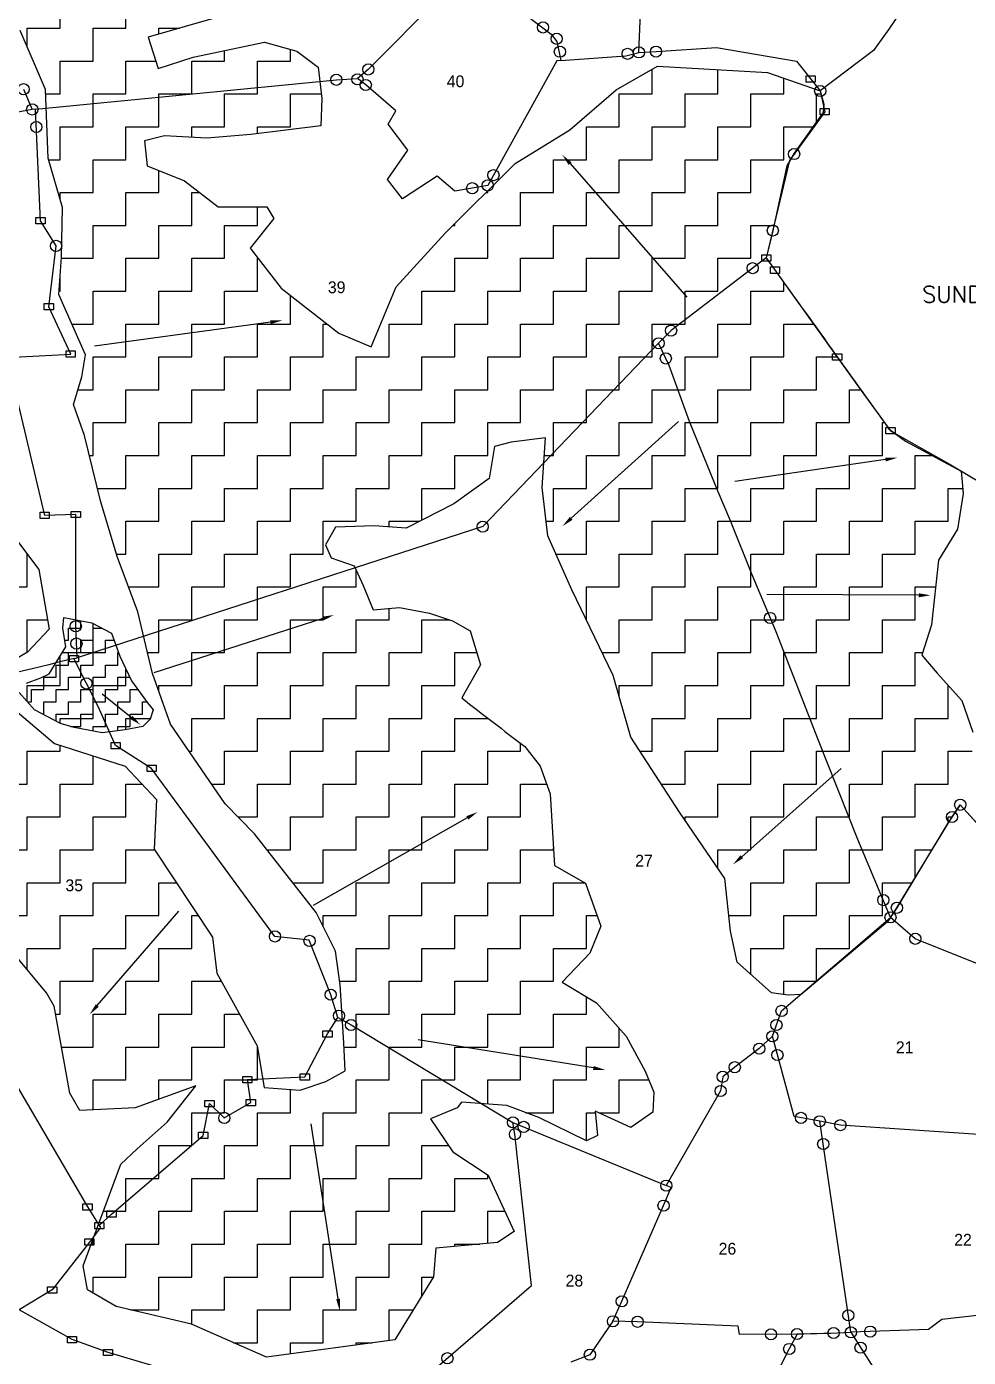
# Model space of a CAD drawing. Header units: feet. Extents: x 27 to 409, y 35 to 546.
# Drawn here: x 139.9 to 283.1, y 147.8 to 350.3 of the extents above; entities that cross this region are included whole.
import ezdxf

# ---------------------------------------------------------------- set-up
doc = ezdxf.new("R2010")
doc.units = ezdxf.units.FT
doc.header["$LTSCALE"] = 10
doc.header["$MEASUREMENT"] = 0
for name, color, linetype in [('POLY_HATCH', 12, 'Continuous'), ('POLY_PARCEL', 6, 'Continuous'), ('SYM_ARROW', 1, 'Continuous'), ('TEXT_MAPOUT', 7, 'Continuous'), ('TEXT_PARCEL', 7, 'Continuous'), ('V_BOUND_LINE', 7, 'Continuous')]:
    doc.layers.add(name, color=color, linetype=linetype)
doc.styles.get("Standard").update_dxf_attribs({"font": 'simplex.shx'})
doc.styles.add('TEXT_MAP', font='')
doc.styles.get('TEXT_MAP').set_extended_font_data('Kruti Dev 050')

msp = doc.modelspace()

# ---------------------------------------------------------------- linework, layer by layer
for p, q in [((258.42, 342.74), (259.81, 342.74)), ((258.42, 341.78), (258.42, 342.74)), ((259.81, 342.74), (259.81, 341.78)), ((259.81, 341.78), (258.42, 341.78)), ((260.53, 337.79), (261.92, 337.79)), ((260.53, 336.83), (260.53, 337.79)), ((261.92, 336.83), (260.53, 336.83)), ((261.92, 337.79), (261.92, 336.83)), ((141.32, 321.2), (142.71, 321.2)), ((141.32, 320.23), (141.32, 321.2)), ((142.71, 320.23), (141.32, 320.23)), ((142.71, 321.2), (142.71, 320.23)), ((251.66, 315.54), (253.05, 315.54)), ((251.66, 314.58), (251.66, 315.54)), ((253.05, 314.58), (251.66, 314.58)), ((253.05, 315.54), (253.05, 314.58)), ((252.99, 313.68), (254.38, 313.68)), ((252.99, 312.71), (252.99, 313.68)), ((254.38, 312.71), (252.99, 312.71)), ((254.38, 313.68), (254.38, 312.71)), ((142.58, 308.11), (143.98, 308.11)), ((142.58, 307.15), (142.58, 308.11)), ((143.98, 308.11), (143.98, 307.15)), ((143.98, 307.15), (142.58, 307.15)), ((145.9, 300.92), (147.29, 300.92)), ((145.9, 299.95), (145.9, 300.92)), ((147.29, 299.95), (145.9, 299.95)), ((147.29, 300.92), (147.29, 299.95)), ((262.42, 300.48), (263.82, 300.48)), ((262.42, 299.52), (262.42, 300.48)), ((263.82, 300.48), (263.82, 299.52)), ((263.82, 299.52), (262.42, 299.52)), ((270.55, 289.24), (271.94, 289.24)), ((270.55, 288.28), (270.55, 289.24)), ((271.94, 288.28), (270.55, 288.28)), ((271.94, 289.24), (271.94, 288.28)), ((141.96, 276.37), (143.35, 276.37)), ((141.96, 275.41), (141.96, 276.37)), ((143.35, 275.41), (141.96, 275.41)), ((143.35, 276.37), (143.35, 275.41)), ((146.67, 276.5), (148.07, 276.5)), ((146.67, 275.54), (146.67, 276.5)), ((148.07, 275.54), (146.67, 275.54)), ((148.07, 276.5), (148.07, 275.54)), ((146.41, 254.57), (147.8, 254.57)), ((146.41, 253.61), (146.41, 254.57)), ((147.8, 253.61), (146.41, 253.61)), ((147.8, 254.57), (147.8, 253.61)), ((152.73, 241.35), (154.12, 241.35)), ((152.73, 240.38), (152.73, 241.35)), ((154.12, 241.35), (154.12, 240.38)), ((154.12, 240.38), (152.73, 240.38)), ((158.2, 237.87), (159.59, 237.87)), ((158.2, 236.91), (158.2, 237.87)), ((159.59, 236.91), (158.2, 236.91)), ((159.59, 237.87), (159.59, 236.91)), ((184.94, 197.46), (186.33, 197.46)), ((184.94, 196.5), (184.94, 197.46)), ((186.33, 196.5), (184.94, 196.5)), ((186.33, 197.46), (186.33, 196.5)), ((172.77, 190.53), (174.16, 190.53)), ((172.77, 189.56), (172.77, 190.53)), ((174.16, 190.53), (174.16, 189.56)), ((181.49, 190.94), (182.89, 190.94)), ((181.49, 189.98), (181.49, 190.94)), ((182.89, 190.94), (182.89, 189.98)), ((174.16, 189.56), (172.77, 189.56)), ((182.89, 189.98), (181.49, 189.98)), ((167, 186.88), (168.39, 186.88)), ((167, 185.92), (167, 186.88)), ((168.39, 186.88), (168.39, 185.92)), ((173.3, 187.03), (174.69, 187.03)), ((173.3, 186.07), (173.3, 187.03)), ((174.69, 187.03), (174.69, 186.07)), ((168.39, 185.92), (167, 185.92)), ((174.69, 186.07), (173.3, 186.07)), ((166.05, 182.02), (167.44, 182.02)), ((166.05, 181.06), (166.05, 182.02)), ((167.44, 181.06), (166.05, 181.06)), ((167.44, 182.02), (167.44, 181.06)), ((148.45, 171.15), (149.84, 171.15)), ((148.45, 170.19), (148.45, 171.15)), ((149.84, 170.19), (148.45, 170.19)), ((149.84, 171.15), (149.84, 170.19)), ((150.25, 168.3), (151.64, 168.3)), ((150.25, 167.34), (150.25, 168.3)), ((151.64, 168.3), (151.64, 167.34)), ((152.11, 170.05), (153.5, 170.05)), ((152.11, 169.09), (152.11, 170.05)), ((153.5, 169.09), (152.11, 169.09)), ((153.5, 170.05), (153.5, 169.09)), ((151.64, 167.34), (150.25, 167.34)), ((148.75, 165.81), (150.14, 165.81)), ((148.75, 164.84), (148.75, 165.81)), ((150.14, 164.84), (148.75, 164.84)), ((150.14, 165.81), (150.14, 164.84)), ((143.09, 158.52), (144.48, 158.52)), ((143.09, 157.55), (143.09, 158.52)), ((144.48, 158.52), (144.48, 157.55)), ((144.48, 157.55), (143.09, 157.55)), ((146.1, 150.96), (147.49, 150.96)), ((146.1, 150), (146.1, 150.96)), ((147.49, 150), (146.1, 150)), ((147.49, 150.96), (147.49, 150)), ((151.58, 149), (152.97, 149)), ((151.58, 148.04), (151.58, 149)), ((152.97, 148.04), (151.58, 148.04)), ((152.97, 149), (152.97, 148.04))]:
    msp.add_line(p, q)
for centre in [(218.4, 350.12), (220.49, 348.4), (220.98, 346.43), (231.27, 346.11), (232.98, 346.33), (235.59, 346.45), (191.85, 343.73), (186.99, 342.16), (190.19, 342.23), (191.46, 341.37), (139.43, 340.72), (260.56, 340.46), (140.75, 337.65), (141.37, 334.98), (256.59, 330.86), (210.87, 327.65), (207.64, 325.66), (210.01, 326.08), (253.35, 319.23), (144.38, 316.89), (250.28, 313.5), (237.89, 304), (235.99, 302.07), (237.08, 299.76), (209.24, 274.17), (147.37, 259.02), (252.94, 260.28), (147.47, 256.39), (148.99, 250.32), (280.59, 230), (281.84, 231.86), (270.14, 217.35), (272.21, 216.18), (271.24, 214.72), (177.65, 211.82), (182.91, 211.15), (275.01, 211.47), (186.13, 202.96), (187.39, 199.76), (254.68, 200.49), (189.23, 198.35), (253.9, 198.35), (253.28, 196.63), (251.28, 194.75), (254.05, 193.78), (247.57, 191.93), (245.73, 190.47), (245.41, 188.31), (169.95, 184.21), (213.84, 183.53), (257.63, 184.22), (260.49, 183.7), (214.14, 181.73), (215.47, 182.85), (263.63, 183.11), (261.01, 180.24), (237.15, 173.91), (236.74, 170.87), (230.39, 156.31), (229.04, 153.27), (232.78, 153.19), (264.83, 154.18), (253.07, 151.29), (257.03, 151.33), (262.58, 151.49), (265.21, 151.59), (268.16, 151.7), (255.84, 149.06), (266.69, 149.25), (203.88, 147.65), (225.53, 148.18)]:
    msp.add_circle(centre, 0.851)
at = {"layer": 'POLY_HATCH', "linetype": 'Continuous'}
for p, q in [((145, 350), (145, 355)), ((155, 350), (155, 355)), ((140, 350), (145, 350)), ((140, 347.15), (140, 350)), ((150, 350), (155, 350)), ((150, 345), (150, 350)), ((160, 350), (163.15, 350)), ((160, 349.09), (160, 350)), ((170, 345), (170, 346.6)), ((180, 345), (180, 346.81)), ((145, 345), (150, 345)), ((145, 340), (145, 345)), ((155, 345), (159.55, 345)), ((155, 340), (155, 345)), ((165, 345), (170, 345)), ((165, 340), (165, 345)), ((175, 345), (180, 345)), ((175, 340), (175, 345)), ((235, 340), (235, 343.76)), ((245, 340), (245, 343.71)), ((255, 340), (255, 342.42)), ((142.81, 340), (145, 340)), ((150, 340), (155, 340)), ((150, 335), (150, 340)), ((160, 340), (165, 340)), ((160, 335), (160, 340)), ((170, 340), (175, 340)), ((170, 335), (170, 340)), ((180, 340), (184.72, 340)), ((180, 335), (180, 340)), ((230, 340), (235, 340)), ((230, 335), (230, 340)), ((240, 340), (245, 340)), ((240, 335), (240, 340)), ((250, 340), (255, 340)), ((250, 335), (250, 340)), ((260, 340), (260.69, 340)), ((260, 335.79), (260, 340)), ((145, 335), (150, 335)), ((145, 330), (145, 335)), ((155, 335), (160, 335)), ((155, 330), (155, 335)), ((165, 335), (170, 335)), ((165, 333.39), (165, 335)), ((175, 335), (180, 335)), ((175, 333.96), (175, 335)), ((225, 335), (230, 335)), ((225, 330), (225, 335)), ((235, 335), (240, 335)), ((235, 330), (235, 335)), ((245, 335), (250, 335)), ((245, 330), (245, 335)), ((255, 335), (259.44, 335)), ((255, 330), (255, 335)), ((143.24, 330), (145, 330)), ((150, 330), (155, 330)), ((150, 325), (150, 330)), ((160, 325), (160, 328.36)), ((220, 330), (225, 330)), ((220, 325), (220, 330)), ((230, 330), (235, 330)), ((230, 325), (230, 330)), ((240, 330), (245, 330)), ((240, 325), (240, 330)), ((250, 330), (255, 330)), ((250, 325), (250, 330)), ((145, 325), (150, 325)), ((145, 323.99), (145, 325)), ((155, 325), (160, 325)), ((155, 320), (155, 325)), ((165, 325), (166.23, 325)), ((165, 320), (165, 325)), ((209.72, 325), (210, 325)), ((210, 325), (210, 325.28)), ((215, 325), (220, 325)), ((215, 320), (215, 325)), ((225, 325), (230, 325)), ((225, 320), (225, 325)), ((235, 325), (240, 325)), ((235, 320), (235, 325)), ((245, 325), (250, 325)), ((245, 320), (245, 325)), ((175, 320), (175, 322.82)), ((150, 320), (155, 320)), ((150, 315), (150, 320)), ((160, 320), (165, 320)), ((160, 315), (160, 320)), ((170, 320), (175, 320)), ((170, 315), (170, 320)), ((204.71, 320), (205, 320)), ((205, 320), (205, 320.29)), ((210, 320), (215, 320)), ((210, 315), (210, 320)), ((220, 320), (225, 320)), ((220, 315), (220, 320)), ((230, 320), (235, 320)), ((230, 315), (230, 320)), ((240, 320), (245, 320)), ((240, 315), (240, 320)), ((250, 320), (253.53, 320)), ((250, 315), (250, 320)), ((145.17, 315), (150, 315)), ((155, 315), (160, 315)), ((155, 310), (155, 315)), ((165, 315), (170, 315)), ((165, 310), (165, 315)), ((175, 315), (175.06, 315)), ((175, 310), (175, 315)), ((205, 315), (210, 315)), ((205, 310), (205, 315)), ((215, 315), (220, 315)), ((215, 310), (215, 315)), ((225, 315), (230, 315)), ((225, 310), (225, 315)), ((235, 315), (240, 315)), ((235, 310), (235, 315)), ((245, 315), (250, 315)), ((245, 310), (245, 315)), ((145, 310), (145, 312.3)), ((144.85, 310), (145, 310)), ((150, 310), (155, 310)), ((150, 305), (150, 310)), ((160, 310), (165, 310)), ((160, 305), (160, 310)), ((170, 310), (175, 310)), ((170, 305), (170, 310)), ((200, 310), (205, 310)), ((200, 305), (200, 310)), ((210, 310), (215, 310)), ((210, 305), (210, 310)), ((220, 310), (225, 310)), ((220, 305), (220, 310)), ((230, 310), (235, 310)), ((230, 305), (230, 310)), ((240, 310), (245, 310)), ((240, 305), (240, 310)), ((250, 310), (255, 310)), ((250, 305), (250, 310)), ((255, 310), (255, 311.4)), ((180, 305), (180, 309.38)), ((146.8, 305), (150, 305)), ((155, 305), (160, 305)), ((155, 300), (155, 305)), ((165, 305), (170, 305)), ((165, 300), (165, 305)), ((175, 305), (180, 305)), ((175, 300), (175, 305)), ((185, 305), (185.6, 305)), ((185, 300), (185, 305)), ((195, 305), (200, 305)), ((195, 300), (195, 305)), ((205, 305), (210, 305)), ((205, 300), (205, 305)), ((215, 305), (220, 305)), ((215, 300), (215, 305)), ((225, 305), (230, 305)), ((225, 300), (225, 305)), ((235, 305), (240, 305)), ((235, 300), (235, 305)), ((245, 305), (250, 305)), ((245, 300), (245, 305)), ((255, 305), (259.61, 305)), ((255, 300), (255, 305)), ((150, 300), (155, 300)), ((150, 295), (150, 300)), ((160, 300), (165, 300)), ((160, 295), (160, 300)), ((170, 300), (175, 300)), ((170, 295), (170, 300)), ((180, 300), (185, 300)), ((180, 295), (180, 300)), ((190, 300), (195, 300)), ((190, 295), (190, 300)), ((200, 300), (205, 300)), ((200, 295), (200, 300)), ((210, 300), (215, 300)), ((210, 295), (210, 300)), ((220, 300), (225, 300)), ((220, 295), (220, 300)), ((230, 300), (235, 300)), ((230, 295), (230, 300)), ((240, 300), (245, 300)), ((240, 295), (240, 300)), ((250, 300), (255, 300)), ((250, 295), (250, 300)), ((260, 300), (263.2, 300)), ((260, 295), (260, 300)), ((147.71, 295), (150, 295)), ((155, 295), (160, 295)), ((155, 290), (155, 295)), ((165, 295), (170, 295)), ((165, 290), (165, 295)), ((175, 295), (180, 295)), ((175, 290), (175, 295)), ((185, 295), (190, 295)), ((185, 290), (185, 295)), ((195, 295), (200, 295)), ((195, 290), (195, 295)), ((205, 295), (210, 295)), ((205, 290), (205, 295)), ((215, 295), (220, 295)), ((215, 290), (215, 295)), ((225, 295), (230, 295)), ((225, 290), (225, 295)), ((235, 295), (240, 295)), ((235, 290), (235, 295)), ((245, 295), (250, 295)), ((245, 290), (245, 295)), ((255, 295), (260, 295)), ((255, 290), (255, 295)), ((265, 295), (266.78, 295)), ((265, 290), (265, 295)), ((150, 290), (155, 290)), ((150, 285), (150, 290)), ((160, 290), (165, 290)), ((160, 285), (160, 290)), ((170, 290), (175, 290)), ((170, 285), (170, 290)), ((180, 290), (185, 290)), ((180, 285), (180, 290)), ((190, 290), (195, 290)), ((190, 285), (190, 290)), ((200, 290), (205, 290)), ((200, 285), (200, 290)), ((210, 290), (215, 290)), ((210, 285), (210, 290)), ((220, 290), (225, 290)), ((220, 285), (220, 290)), ((230, 290), (235, 290)), ((230, 285), (230, 290)), ((240, 290), (245, 290)), ((240, 285), (240, 290)), ((250, 290), (255, 290)), ((250, 285), (250, 290)), ((260, 290), (265, 290)), ((260, 285), (260, 290)), ((270, 290), (270.35, 290)), ((270, 285), (270, 290)), ((149.44, 285), (150, 285)), ((155, 285), (160, 285)), ((155, 280), (155, 285)), ((165, 285), (170, 285)), ((165, 280), (165, 285)), ((175, 285), (180, 285)), ((175, 280), (175, 285)), ((185, 285), (190, 285)), ((185, 280), (185, 285)), ((195, 285), (200, 285)), ((195, 280), (195, 285)), ((205, 285), (210, 285)), ((205, 280), (205, 285)), ((218.6, 285), (220, 285)), ((225, 285), (230, 285)), ((225, 280), (225, 285)), ((235, 285), (240, 285)), ((235, 280), (235, 285)), ((245, 285), (250, 285)), ((245, 280), (245, 285)), ((255, 285), (260, 285)), ((255, 280), (255, 285)), ((265, 285), (270, 285)), ((265, 280), (265, 285)), ((275, 285), (277.59, 285)), ((275, 280), (275, 285)), ((150.65, 280), (155, 280)), ((160, 280), (165, 280)), ((160, 275), (160, 280)), ((170, 280), (175, 280)), ((170, 275), (170, 280)), ((180, 280), (185, 280)), ((180, 275), (180, 280)), ((190, 280), (195, 280)), ((190, 275), (190, 280)), ((200, 280), (205, 280)), ((200, 275.16), (200, 280)), ((220, 280), (225, 280)), ((220, 275), (220, 280)), ((230, 280), (235, 280)), ((230, 275), (230, 280)), ((240, 280), (245, 280)), ((240, 275), (240, 280)), ((250, 280), (255, 280)), ((250, 275), (250, 280)), ((260, 280), (265, 280)), ((260, 275), (260, 280)), ((270, 280), (275, 280)), ((270, 275), (270, 280)), ((280, 280), (282.22, 280)), ((280, 275), (280, 280)), ((155, 275), (160, 275)), ((155, 270), (155, 275)), ((165, 275), (170, 275)), ((165, 270), (165, 275)), ((175, 275), (180, 275)), ((175, 270), (175, 275)), ((185, 275), (190, 275)), ((185, 270), (185, 275)), ((195, 275), (199.68, 275)), ((195, 274.12), (195, 275)), ((218.86, 275), (220, 275)), ((225, 275), (230, 275)), ((225, 270), (225, 275)), ((235, 275), (240, 275)), ((235, 270), (235, 275)), ((245, 275), (250, 275)), ((245, 270), (245, 275)), ((255, 275), (260, 275)), ((255, 270), (255, 275)), ((265, 275), (270, 275)), ((265, 270), (265, 275)), ((275, 275), (280, 275)), ((275, 270), (275, 275)), ((140, 265), (140, 269.99)), ((153.58, 270), (155, 270)), ((160, 270), (165, 270)), ((160, 265), (160, 270)), ((170, 270), (175, 270)), ((170, 265), (170, 270)), ((180, 270), (185, 270)), ((180, 265), (180, 270)), ((220.36, 270), (225, 270)), ((230, 270), (235, 270)), ((230, 265), (230, 270)), ((240, 270), (245, 270)), ((240, 265), (240, 270)), ((250, 270), (255, 270)), ((250, 265), (250, 270)), ((260, 270), (265, 270)), ((260, 265), (260, 270)), ((270, 270), (275, 270)), ((270, 265), (270, 270)), ((190, 265), (190, 267.57)), ((135, 265), (140, 265)), ((155.4, 265), (160, 265)), ((165, 265), (170, 265)), ((165, 260), (165, 265)), ((175, 265), (180, 265)), ((175, 260), (175, 265)), ((185, 265), (190, 265)), ((185, 260), (185, 265)), ((225, 265), (230, 265)), ((225, 260), (225, 265)), ((235, 265), (240, 265)), ((235, 260), (235, 265)), ((245, 265), (250, 265)), ((245, 260), (245, 265)), ((255, 265), (260, 265)), ((255, 260), (255, 265)), ((265, 265), (270, 265)), ((265, 260), (265, 265)), ((275, 265), (278.09, 265)), ((275, 260), (275, 265)), ((195, 260), (195, 261.72)), ((140, 260), (143.09, 260)), ((140, 255.06), (140, 260)), ((148.12, 258.75), (148.12, 259.85)), ((150, 255), (150, 259.44)), ((160, 260), (165, 260)), ((160, 255), (160, 260)), ((170, 260), (175, 260)), ((170, 255), (170, 260)), ((180, 260), (185, 260)), ((180, 255), (180, 260)), ((190, 260), (195, 260)), ((190, 255), (190, 260)), ((200, 260), (204.19, 260)), ((200, 255), (200, 260)), ((225, 260), (225, 260)), ((230, 260), (235, 260)), ((230, 255), (230, 260)), ((240, 260), (245, 260)), ((240, 255), (240, 260)), ((250, 260), (255, 260)), ((250, 255), (250, 260)), ((260, 260), (265, 260)), ((260, 255), (260, 260)), ((270, 260), (275, 260)), ((270, 255), (270, 260)), ((146.25, 258.75), (148.12, 258.75)), ((146.25, 256.88), (146.25, 258.75)), ((150, 258.75), (151.31, 258.75)), ((150, 256.88), (150, 258.75)), ((145.7, 256.88), (146.25, 256.88)), ((148.12, 256.88), (150, 256.88)), ((148.12, 255), (148.12, 256.88)), ((151.88, 256.88), (153.21, 256.88)), ((151.88, 255), (151.88, 256.88)), ((144.38, 253.12), (146.25, 253.12)), ((144.38, 251.25), (144.38, 253.12)), ((145, 250), (145, 254.51)), ((145.3, 255), (150, 255)), ((146.25, 255), (148.12, 255)), ((146.25, 253.12), (146.25, 255)), ((148.12, 253.12), (150, 253.12)), ((148.12, 251.25), (148.12, 253.12)), ((150, 255), (151.88, 255)), ((150, 253.12), (150, 255)), ((151.88, 253.12), (153.75, 253.12)), ((151.88, 251.25), (151.88, 253.12)), ((153.75, 255), (153.89, 255)), ((153.75, 253.12), (153.75, 255)), ((158.27, 255), (160, 255)), ((165, 255), (170, 255)), ((165, 250), (165, 255)), ((175, 255), (180, 255)), ((175, 250), (175, 255)), ((185, 255), (190, 255)), ((185, 250), (185, 255)), ((195, 255), (200, 255)), ((195, 250), (195, 255)), ((205, 255), (208.35, 255)), ((205, 250), (205, 255)), ((227.4, 255), (230, 255)), ((235, 255), (240, 255)), ((235, 250), (235, 255)), ((245, 255), (250, 255)), ((245, 250), (245, 255)), ((255, 255), (260, 255)), ((255, 250), (255, 255)), ((265, 255), (270, 255)), ((265, 250), (265, 255)), ((275, 255), (276.13, 255)), ((275, 250), (275, 255)), ((142.5, 251.25), (144.38, 251.25)), ((142.5, 249.38), (142.5, 251.25)), ((146.25, 251.25), (148.12, 251.25)), ((146.25, 249.38), (146.25, 251.25)), ((150, 251.25), (151.88, 251.25)), ((150, 249.38), (150, 251.25)), ((153.75, 251.25), (155.56, 251.25)), ((153.75, 249.38), (153.75, 251.25)), ((155, 250), (155, 252.48)), ((140, 250), (145, 250)), ((140, 247.55), (140, 250)), ((140.62, 249.38), (142.5, 249.38)), ((140.62, 247.5), (140.62, 249.38)), ((144.38, 249.38), (146.25, 249.38)), ((144.38, 247.5), (144.38, 249.38)), ((148.12, 249.38), (150, 249.38)), ((148.12, 247.5), (148.12, 249.38)), ((150, 250), (155, 250)), ((150, 245), (150, 250)), ((151.88, 249.38), (153.75, 249.38)), ((151.88, 247.5), (151.88, 249.38)), ((155.62, 249.38), (156.79, 249.38)), ((155.62, 247.5), (155.62, 249.38)), ((160, 250), (165, 250)), ((160, 249.07), (160, 250)), ((170, 250), (175, 250)), ((170, 245), (170, 250)), ((180, 250), (185, 250)), ((180, 245), (180, 250)), ((190, 250), (195, 250)), ((190, 245), (190, 250)), ((200, 250), (205, 250)), ((200, 245), (200, 250)), ((230, 250), (235, 250)), ((230, 248.29), (230, 250)), ((240, 250), (245, 250)), ((240, 245), (240, 250)), ((250, 250), (255, 250)), ((250, 245), (250, 250)), ((260, 250), (265, 250)), ((260, 245), (260, 250)), ((270, 250), (275, 250)), ((270, 245), (270, 250)), ((280, 250), (280.01, 250)), ((280, 245), (280, 250)), ((140.04, 247.5), (140.62, 247.5)), ((142.5, 247.5), (144.38, 247.5)), ((142.5, 245.62), (142.5, 247.5)), ((146.25, 247.5), (148.12, 247.5)), ((146.25, 245.62), (146.25, 247.5)), ((150, 247.5), (151.88, 247.5)), ((150, 245.62), (150, 247.5)), ((153.75, 247.5), (155.62, 247.5)), ((153.75, 245.62), (153.75, 247.5)), ((157.5, 247.5), (158.19, 247.5)), ((157.5, 245.62), (157.5, 247.5)), ((142.38, 245.62), (142.5, 245.62)), ((144.38, 245.62), (146.25, 245.62)), ((144.38, 244.59), (144.38, 245.62)), ((145, 245), (150, 245)), ((145, 244.27), (145, 245)), ((148.12, 245.62), (150, 245.62)), ((148.12, 243.75), (148.12, 245.62)), ((151.88, 245.62), (153.75, 245.62)), ((151.88, 243.75), (151.88, 245.62)), ((155, 245), (158.71, 245)), ((155, 243.31), (155, 245)), ((155.62, 245.62), (157.5, 245.62)), ((155.62, 243.75), (155.62, 245.62)), ((165, 245), (170, 245)), ((165, 240), (165, 245)), ((175, 245), (180, 245)), ((175, 240), (175, 245)), ((185, 245), (190, 245)), ((185, 240), (185, 245)), ((195, 245), (200, 245)), ((195, 240), (195, 245)), ((205, 245), (210, 245)), ((205, 240), (205, 245)), ((210, 245), (210, 245.06)), ((235, 245), (240, 245)), ((235, 240), (235, 245)), ((245, 245), (250, 245)), ((245, 240), (245, 245)), ((255, 245), (260, 245)), ((255, 240), (255, 245)), ((265, 245), (270, 245)), ((265, 240), (265, 245)), ((275, 245), (280, 245)), ((275, 240), (275, 245)), ((146.63, 243.75), (148.12, 243.75)), ((150, 243.75), (151.88, 243.75)), ((150, 243.07), (150, 243.75)), ((153.75, 243.75), (155.62, 243.75)), ((153.75, 243.13), (153.75, 243.75)), ((157.5, 243.75), (157.52, 243.75)), ((157.5, 243.75), (157.5, 243.75)), ((215, 240), (215, 241.22)), ((140, 240), (145, 240)), ((140, 235), (140, 240)), ((145, 240), (145, 240.9)), ((150, 235), (150, 239.29)), ((164.6, 240), (165, 240)), ((170, 240), (175, 240)), ((170, 235), (170, 240)), ((180, 240), (185, 240)), ((180, 235), (180, 240)), ((190, 240), (195, 240)), ((190, 235), (190, 240)), ((200, 240), (205, 240)), ((200, 235), (200, 240)), ((210, 240), (215, 240)), ((210, 235), (210, 240)), ((233.14, 240), (235, 240)), ((240, 240), (245, 240)), ((240, 235), (240, 240)), ((250, 240), (255, 240)), ((250, 235), (250, 240)), ((260, 240), (265, 240)), ((260, 235), (260, 240)), ((270, 240), (275, 240)), ((270, 235), (270, 240)), ((280, 240), (283.67, 240)), ((280, 235), (280, 240)), ((135, 235), (140, 235)), ((145, 235), (150, 235)), ((145, 230), (145, 235)), ((155, 235), (157.42, 235)), ((155, 230), (155, 235)), ((168.05, 235), (170, 235)), ((175, 235), (180, 235)), ((175, 230), (175, 235)), ((185, 235), (190, 235)), ((185, 230), (185, 235)), ((195, 235), (200, 235)), ((195, 230), (195, 235)), ((205, 235), (210, 235)), ((205, 230), (205, 235)), ((215, 235), (218.96, 235)), ((215, 230), (215, 235)), ((236.38, 235), (240, 235)), ((245, 235), (250, 235)), ((245, 230), (245, 235)), ((255, 235), (260, 235)), ((255, 230), (255, 235)), ((265, 235), (270, 235)), ((265, 230), (265, 235)), ((275, 235), (280, 235)), ((275, 230), (275, 235)), ((140, 230), (145, 230)), ((140, 225), (140, 230)), ((150, 230), (155, 230)), ((150, 225), (150, 230)), ((172.04, 230), (175, 230)), ((180, 230), (185, 230)), ((180, 225), (180, 230)), ((190, 230), (195, 230)), ((190, 225), (190, 230)), ((200, 230), (205, 230)), ((200, 225), (200, 230)), ((210, 230), (215, 230)), ((210, 225), (210, 230)), ((240, 230), (245, 230)), ((240, 229.48), (240, 230)), ((250, 230), (255, 230)), ((250, 225), (250, 230)), ((260, 230), (265, 230)), ((260, 225), (260, 230)), ((270, 230), (275, 230)), ((270, 225), (270, 230)), ((280, 230), (280.59, 230)), ((280, 229.12), (280, 230)), ((135, 225), (140, 225)), ((145, 225), (150, 225)), ((145, 220), (145, 225)), ((155, 225), (159.36, 225)), ((155, 220), (155, 225)), ((176.42, 225), (180, 225)), ((185, 225), (190, 225)), ((185, 220), (185, 225)), ((195, 225), (200, 225)), ((195, 220), (195, 225)), ((205, 225), (210, 225)), ((205, 220), (205, 225)), ((215, 225), (220, 225)), ((215, 220), (215, 225)), ((220, 225), (220, 225.31)), ((245, 225), (250, 225)), ((245, 222.17), (245, 225)), ((255, 225), (260, 225)), ((255, 220), (255, 225)), ((265, 225), (270, 225)), ((265, 220), (265, 225)), ((275, 225), (277.51, 225)), ((275, 220.82), (275, 225)), ((140, 220), (145, 220)), ((140, 215), (140, 220)), ((150, 220), (155, 220)), ((150, 215), (150, 220)), ((160, 220), (162.68, 220)), ((160, 215), (160, 220)), ((180.35, 220), (185, 220)), ((190, 220), (195, 220)), ((190, 215), (190, 220)), ((200, 220), (205, 220)), ((200, 215), (200, 220)), ((210, 220), (215, 220)), ((210, 215), (210, 220)), ((220, 220), (224.74, 220)), ((220, 215), (220, 220)), ((250, 220), (255, 220)), ((250, 215), (250, 220)), ((260, 220), (265, 220)), ((260, 215), (260, 220)), ((270, 220), (274.51, 220)), ((270, 215), (270, 220)), ((135, 215), (140, 215)), ((145, 215), (150, 215)), ((145, 210), (145, 215)), ((155, 215), (160, 215)), ((155, 210), (155, 215)), ((165, 215), (166, 215)), ((165, 210), (165, 215)), ((185, 215), (190, 215)), ((185, 213.28), (185, 215)), ((195, 215), (200, 215)), ((195, 210), (195, 215)), ((205, 215), (210, 215)), ((205, 210), (205, 215)), ((215, 215), (220, 215)), ((215, 210), (215, 215)), ((225, 215), (226.64, 215)), ((225, 210), (225, 215)), ((246.66, 215), (250, 215)), ((255, 215), (260, 215)), ((255, 210), (255, 215)), ((265, 215), (270, 215)), ((265, 210), (265, 215)), ((140, 210), (145, 210)), ((140, 206.74), (140, 210)), ((150, 210), (155, 210)), ((150, 205), (150, 210)), ((160, 210), (165, 210)), ((160, 205), (160, 210)), ((190, 210), (195, 210)), ((190, 205), (190, 210)), ((200, 210), (205, 210)), ((200, 205), (200, 210)), ((210, 210), (215, 210)), ((210, 205), (210, 210)), ((220, 210), (225, 210)), ((220, 205), (220, 210)), ((250, 210), (255, 210)), ((250, 206.06), (250, 210)), ((260, 210), (265, 210)), ((260, 205), (260, 210)), ((145, 205), (150, 205)), ((145, 200), (145, 205)), ((155, 205), (160, 205)), ((155, 200), (155, 205)), ((165, 205), (169.48, 205)), ((165, 200), (165, 205)), ((187.5, 205), (190, 205)), ((195, 205), (200, 205)), ((195, 200), (195, 205)), ((205, 205), (210, 205)), ((205, 200), (205, 205)), ((215, 205), (220, 205)), ((215, 200), (215, 205)), ((255, 205), (260, 205)), ((255, 202.98), (255, 205)), ((225, 200), (225, 202.64)), ((144.31, 200), (145, 200)), ((150, 200), (155, 200)), ((150, 195), (150, 200)), ((160, 200), (165, 200)), ((160, 195), (160, 200)), ((170, 200), (172.27, 200)), ((170, 195), (170, 200)), ((190, 200), (195, 200)), ((190, 195), (190, 200)), ((200, 200), (205, 200)), ((200, 195), (200, 200)), ((210, 200), (215, 200)), ((210, 195), (210, 200)), ((220, 200), (225, 200)), ((220, 195), (220, 200)), ((230, 195), (230, 197.86)), ((145.2, 195), (150, 195)), ((155, 195), (160, 195)), ((155, 190), (155, 195)), ((165, 195), (170, 195)), ((165, 190), (165, 195)), ((175, 190), (175, 194.96)), ((188.16, 195), (190, 195)), ((195, 195), (200, 195)), ((195, 190), (195, 195)), ((205, 195), (210, 195)), ((205, 190), (205, 195)), ((215, 195), (220, 195)), ((215, 190), (215, 195)), ((225, 195), (230, 195)), ((225, 190), (225, 195)), ((150, 190), (155, 190)), ((150, 185.42), (150, 190)), ((160, 190), (165, 190)), ((160, 187.03), (160, 190)), ((170, 190), (175, 190)), ((170, 185), (170, 190)), ((180, 185), (180, 188.56)), ((190, 190), (195, 190)), ((190, 185), (190, 190)), ((200, 190), (205, 190)), ((200, 185), (200, 190)), ((210, 190), (215, 190)), ((210, 186.31), (210, 190)), ((220, 190), (225, 190)), ((220, 185), (220, 190)), ((230, 190), (234.47, 190)), ((230, 185), (230, 190)), ((165, 185), (170, 185)), ((165, 180), (165, 185)), ((175, 185), (180, 185)), ((175, 180), (175, 185)), ((185, 185), (190, 185)), ((185, 180), (185, 185)), ((195, 185), (200, 185)), ((195, 180), (195, 185)), ((215.81, 185), (220, 185)), ((225, 185), (226.39, 185)), ((225, 180.73), (225, 185)), ((226.91, 185), (230, 185)), ((160, 180), (165, 180)), ((160, 175), (160, 180)), ((170, 180), (175, 180)), ((170, 175), (170, 180)), ((180, 180), (185, 180)), ((180, 175), (180, 180)), ((190, 180), (195, 180)), ((190, 175), (190, 180)), ((200, 180), (204.05, 180)), ((200, 175), (200, 180)), ((155, 175), (160, 175)), ((155, 170), (155, 175)), ((165, 175), (170, 175)), ((165, 170), (165, 175)), ((175, 175), (180, 175)), ((175, 170), (175, 175)), ((185, 175), (190, 175)), ((185, 170), (185, 175)), ((195, 175), (200, 175)), ((195, 170), (195, 175)), ((205, 175), (210, 175)), ((205, 170), (205, 175)), ((210, 175), (210, 175.56)), ((151.55, 170), (155, 170)), ((160, 170), (165, 170)), ((160, 165), (160, 170)), ((170, 170), (175, 170)), ((170, 165), (170, 170)), ((180, 170), (185, 170)), ((180, 165), (180, 170)), ((190, 170), (195, 170)), ((190, 165), (190, 170)), ((200, 170), (205, 170)), ((200, 165), (200, 170)), ((210, 170), (212.61, 170)), ((210, 165.11), (210, 170)), ((149.7, 165), (150, 165)), ((150, 165), (150, 165.8)), ((155, 165), (160, 165)), ((155, 160), (155, 165)), ((165, 165), (170, 165)), ((165, 160), (165, 165)), ((175, 165), (180, 165)), ((175, 160), (175, 165)), ((185, 165), (190, 165)), ((185, 160), (185, 165)), ((195, 165), (200, 165)), ((195, 160), (195, 165)), ((205, 165), (208.78, 165)), ((205, 164.66), (205, 165)), ((150, 160), (155, 160)), ((150, 157.54), (150, 160)), ((160, 160), (165, 160)), ((160, 155), (160, 160)), ((170, 160), (175, 160)), ((170, 155), (170, 160)), ((180, 160), (185, 160)), ((180, 155), (180, 160)), ((190, 160), (195, 160)), ((190, 155), (190, 160)), ((200, 160), (201.74, 160)), ((200, 157.17), (200, 160)), ((155.69, 155), (160, 155)), ((165, 155), (170, 155)), ((165, 152.8), (165, 155)), ((175, 155), (180, 155)), ((175, 150), (175, 155)), ((185, 155), (190, 155)), ((185, 150), (185, 155)), ((195, 155), (198.66, 155)), ((195, 150.35), (195, 155)), ((171.36, 150), (175, 150)), ((180, 150), (185, 150)), ((180, 148.29), (180, 150)), ((190, 150), (192.45, 150)), ((190, 149.66), (190, 150))]:
    msp.add_line(p, q, dxfattribs=at)
at = {"layer": 'POLY_HATCH'}
for p, q in [((168.27, 351.48), (158.39, 348.63)), ((142.79, 340.66), (138.92, 349.66)), ((158.39, 348.63), (159.91, 343.89)), ((165.23, 345.59), (176.06, 347.87)), ((176.06, 347.87), (181, 346.54)), ((181, 346.54), (184.23, 344.07)), ((159.91, 343.89), (165.23, 345.59)), ((229.54, 340.63), (235.81, 344.23)), ((235.81, 344.23), (252.54, 343.28)), ((184.23, 344.07), (184.8, 339.33)), ((252.54, 343.28), (260.56, 340.46)), ((143.16, 330.26), (142.79, 340.66)), ((222.51, 334.55), (229.54, 340.63)), ((260.56, 340.46), (261.1, 338.43)), ((184.8, 339.33), (184.61, 335.16)), ((261.1, 338.43), (260.99, 337.19)), ((260.99, 337.19), (256.6, 331)), ((184.61, 335.16), (173.97, 333.83)), ((214.15, 329.43), (222.51, 334.55)), ((160.86, 333.64), (157.82, 332.88)), ((157.82, 332.88), (158.2, 329.08)), ((167.32, 333.26), (160.86, 333.64)), ((173.97, 333.83), (167.32, 333.26)), ((145.37, 322.72), (143.16, 330.26)), ((256.6, 331), (255.5, 329.06)), ((158.2, 329.08), (163.9, 326.81)), ((203.51, 318.8), (214.15, 329.43)), ((255.5, 329.06), (253.25, 318.7)), ((163.9, 326.81), (169.03, 322.82)), ((145.19, 315.19), (145.37, 322.72)), ((169.03, 322.82), (176.44, 322.82)), ((176.44, 322.82), (177.48, 321.08)), ((177.48, 321.08), (173.87, 316.53)), ((196.1, 310.64), (203.51, 318.8)), ((253.25, 318.7), (252.35, 315.06)), ((173.87, 316.53), (178.62, 310.45)), ((144.82, 309.49), (145.19, 315.19)), ((178.62, 310.45), (187.36, 303.62)), ((192.3, 301.53), (196.1, 310.64)), ((148.87, 300.3), (144.82, 309.49)), ((187.36, 303.62), (192.3, 301.53)), ((148.31, 296.99), (148.87, 300.3)), ((147.03, 292.77), (148.31, 296.99)), ((148.71, 288.03), (147.03, 292.77)), ((151.11, 278.1), (148.71, 288.03)), ((218.78, 287.7), (213.57, 287.03)), ((218.28, 280.15), (218.78, 287.7)), ((271.05, 289.02), (273.54, 287.19)), ((211.05, 286.36), (210.21, 281.49)), ((213.57, 287.03), (211.05, 286.36)), ((273.54, 287.19), (281.98, 282.63)), ((210.21, 281.49), (204.83, 277.63)), ((281.98, 282.63), (282.29, 279.24)), ((219.12, 272.77), (218.28, 280.15)), ((153.68, 269.65), (151.11, 278.1)), ((204.83, 277.63), (197.61, 273.94)), ((282.29, 279.24), (281.45, 273.8)), ((136.7, 274.41), (141.76, 267.63)), ((186.85, 274.11), (185.34, 271.42)), ((192.73, 274.28), (186.85, 274.11)), ((197.61, 273.94), (192.73, 274.28)), ((281.45, 273.8), (278.52, 269.06)), ((185.34, 271.42), (186.18, 269.41)), ((222.81, 264.54), (219.12, 272.77)), ((156.81, 261.19), (153.68, 269.65)), ((186.18, 269.41), (189.71, 268.23)), ((141.76, 267.63), (143.34, 258.55)), ((189.71, 268.23), (191.05, 265.21)), ((278.52, 269.06), (277.47, 259.22)), ((191.05, 265.21), (192.56, 261.52)), ((229.07, 251.53), (222.81, 264.54)), ((159.02, 251.82), (156.81, 261.19)), ((192.56, 261.52), (196.6, 261.86)), ((196.6, 261.86), (201.13, 261.02)), ((145.39, 258.75), (145.55, 260.33)), ((145.55, 260.33), (149.81, 259.54)), ((149.81, 259.54), (152.81, 257.96)), ((201.13, 261.02), (204.66, 259.84)), ((204.66, 259.84), (207.35, 258.33)), ((277.47, 259.22), (276, 254.61)), ((143.34, 258.55), (140.02, 255.07)), ((145.86, 255.91), (145.39, 258.75)), ((152.81, 257.96), (154.08, 254.49)), ((207.35, 258.33), (208.91, 253.16)), ((143.33, 251.8), (145.86, 255.91)), ((140.02, 255.07), (135.44, 252.39)), ((154.08, 254.49), (155.82, 250.7)), ((208.91, 253.16), (206.05, 248.12)), ((276, 254.61), (278.31, 251.89)), ((139.86, 250.38), (142.07, 251.17)), ((142.07, 251.17), (143.33, 251.8)), ((161.78, 244.1), (159.02, 251.82)), ((231.76, 242.13), (229.07, 251.53)), ((278.31, 251.89), (282.08, 247.7)), ((141.12, 246.28), (138.75, 248.96)), ((282.08, 247.7), (283.76, 242.89)), ((137.81, 246.55), (144.13, 241.18)), ((145.07, 244.23), (141.12, 246.28)), ((159.13, 246.28), (158.66, 244.86)), ((147.13, 243.6), (145.07, 244.23)), ((151.39, 242.81), (147.13, 243.6)), ((154.87, 243.28), (151.39, 242.81)), ((157.55, 243.76), (154.87, 243.28)), ((158.66, 244.86), (157.55, 243.76)), ((170.1, 232.01), (161.78, 244.1)), ((144.13, 241.18), (154.88, 237.71)), ((239.16, 230.71), (231.76, 242.13)), ((215.63, 240.74), (217.98, 237.72)), ((154.88, 237.71), (159.62, 232.66)), ((217.98, 237.72), (219.49, 233.52)), ((219.49, 233.52), (220.17, 222.61)), ((159.62, 232.66), (159.3, 225.09)), ((174.52, 227.42), (170.1, 232.01)), ((281.84, 231.86), (279.86, 228.9)), ((285.47, 227.85), (281.84, 231.86)), ((246.05, 220.64), (239.16, 230.71)), ((279.86, 228.9), (272.21, 216.18)), ((183.9, 215.47), (174.52, 227.42)), ((159.3, 225.09), (168.17, 211.73)), ((220.17, 222.61), (224.87, 219.92)), ((224.87, 219.92), (227.22, 213.38)), ((246.92, 212.63), (246.05, 220.64)), ((186.85, 209.59), (183.9, 215.47)), ((272.21, 216.18), (270.79, 214.04)), ((227.22, 213.38), (225.52, 209.26)), ((247.93, 207.93), (246.92, 212.63)), ((270.79, 214.04), (257.68, 203.01)), ((142.92, 203.24), (135.36, 212.31)), ((168.17, 211.73), (168.81, 206.21)), ((187.58, 204.45), (186.85, 209.59)), ((225.52, 209.26), (221.32, 204.89)), ((253.14, 203.23), (247.93, 207.93)), ((168.81, 206.21), (174.97, 195.16)), ((221.32, 204.89), (226.53, 201.7)), ((144.1, 201.23), (142.92, 203.24)), ((188.13, 195.62), (187.58, 204.45)), ((255.66, 202.89), (253.14, 203.23)), ((257.68, 203.01), (255.66, 202.89)), ((146.45, 187.97), (144.1, 201.23)), ((226.53, 201.7), (231.07, 196.67)), ((231.07, 196.67), (233.93, 191.3)), ((174.97, 195.16), (175.99, 188.82)), ((188.32, 191.4), (188.13, 195.62)), ((185.38, 189.74), (188.32, 191.4)), ((233.93, 191.3), (235.27, 188.11)), ((165.63, 189.08), (156.39, 185.72)), ((161.26, 183.54), (165.63, 189.08)), ((175.99, 188.82), (181.51, 188.45)), ((181.51, 188.45), (185.38, 189.74)), ((147.99, 185.33), (146.45, 187.97)), ((206.03, 186.6), (205.36, 185.76)), ((212.92, 186.09), (206.03, 186.6)), ((235.27, 188.11), (235.1, 185.09)), ((156.39, 185.72), (147.99, 185.33)), ((205.36, 185.76), (201.32, 184.08)), ((217.79, 184.25), (212.92, 186.09)), ((231.74, 182.74), (226.36, 185.26)), ((226.36, 185.26), (226.7, 181.56)), ((235.1, 185.09), (231.74, 182.74)), ((156.72, 179.51), (161.26, 183.54)), ((201.32, 184.08), (204.68, 179.05)), ((225.02, 180.72), (217.79, 184.25)), ((226.7, 181.56), (225.02, 180.72)), ((154.2, 177.16), (156.72, 179.51)), ((204.68, 179.05), (210.06, 175.52)), ((148.49, 161.72), (154.2, 177.16)), ((210.06, 175.52), (214.03, 166.92)), ((214.03, 166.92), (211.51, 165.24)), ((202.1, 164.4), (201.76, 160.04)), ((211.51, 165.24), (202.1, 164.4)), ((149.16, 158.03), (148.49, 161.72)), ((201.76, 160.04), (195.88, 150.47)), ((153.53, 155.51), (149.16, 158.03)), ((164.96, 152.82), (153.53, 155.51)), ((176.39, 147.79), (164.96, 152.82)), ((195.88, 150.47), (176.39, 147.79))]:
    msp.add_line(p, q, dxfattribs=at)
for centre, radius, start, end in [((-4082.22, -2816.65), 5347.54, 35.50456, 35.84799), ((253.73, 320.75), 120.39, 215.5836, 218.2137), ((901.61, 1140.42), 1131.38, 232.06298, 232.67553)]:
    msp.add_arc(centre, radius, start, end, dxfattribs=at)
at = {"layer": 'POLY_PARCEL'}
for p, q in [((206.19, 358.24), (191.85, 343.73)), ((232.98, 346.33), (233.37, 356.01)), ((213.53, 353.75), (219.65, 349.1)), ((219.65, 349.1), (220.49, 347.98)), ((220.49, 347.98), (221.14, 345.1)), ((231.01, 345.82), (232.98, 346.33)), ((232.98, 346.33), (235.59, 346.45)), ((235.59, 346.45), (244.78, 347.09)), ((244.78, 347.09), (256.93, 344.98)), ((220.49, 345.05), (210.01, 326.08)), ((221.14, 345.1), (220.49, 345.05)), ((221.14, 345.1), (231.01, 345.82)), ((256.93, 344.98), (260.56, 340.46)), ((186.99, 342.16), (190.19, 342.34)), ((191.85, 343.73), (190.19, 342.34)), ((191.46, 341.37), (190.19, 342.34)), ((139.43, 340.72), (140.75, 337.65)), ((141.25, 337.69), (186.99, 342.16)), ((196.03, 337.45), (191.46, 341.37)), ((140.75, 337.65), (137.26, 336.97)), ((141.25, 337.69), (140.75, 337.65)), ((142.02, 320.72), (141.25, 337.69)), ((194.88, 335.41), (196.03, 337.45)), ((197.88, 331.46), (194.88, 335.41)), ((194.75, 327), (197.88, 331.46)), ((197.05, 324.07), (194.75, 327)), ((202.34, 327.51), (197.05, 324.07)), ((204.98, 325.19), (202.34, 327.51)), ((210.01, 326.08), (204.98, 325.19)), ((144.38, 316.89), (142.02, 320.72)), ((143.28, 307.63), (144.38, 316.89)), ((252.35, 315.06), (237.89, 304)), ((146.6, 300.44), (143.28, 307.63)), ((237.89, 304), (235.99, 302.07)), ((235.99, 302.07), (209.24, 274.17)), ((237.57, 298.71), (235.99, 302.07)), ((136.97, 299.93), (146.6, 300.44)), ((142.65, 275.89), (136.97, 299.93)), ((240.69, 290.19), (237.57, 298.71)), ((245.04, 279.49), (240.69, 290.19)), ((246.89, 275.04), (245.04, 279.49)), ((147.37, 276.02), (142.65, 275.89)), ((147.37, 259.02), (147.37, 276.02)), ((209.24, 274.17), (147.56, 254.2)), ((250.2, 266.83), (246.89, 275.04)), ((253.84, 258.15), (250.2, 266.83)), ((147.56, 254.2), (147.37, 259.02)), ((260.28, 241.65), (253.84, 258.15)), ((147.1, 254.09), (147.56, 254.2)), ((150.76, 246.8), (147.1, 254.09)), ((153.42, 240.86), (150.76, 246.8)), ((107.28, 242.35), (149.14, 170.67)), ((266.27, 226.59), (260.28, 241.65)), ((158.9, 237.39), (153.42, 240.86)), ((177.65, 211.82), (158.9, 237.39)), ((280.59, 230), (281.84, 231.86)), ((281.84, 231.86), (284.31, 229.13)), ((272.21, 216.18), (280.59, 230)), ((271.24, 214.72), (266.27, 226.59)), ((254.68, 200.49), (271.24, 214.72)), ((271.24, 214.72), (272.21, 216.18)), ((275.01, 211.47), (271.24, 214.72)), ((182.87, 211.25), (177.65, 211.82)), ((186.13, 202.96), (182.87, 211.25)), ((286.24, 206.92), (275.01, 211.47)), ((187.23, 199.51), (186.13, 202.96)), ((253.28, 196.63), (254.68, 200.49)), ((185.63, 196.98), (187.23, 199.51)), ((187.23, 199.51), (189.23, 198.35)), ((182.19, 190.46), (185.63, 196.98)), ((189.23, 198.35), (213.84, 183.53)), ((253.28, 196.63), (251.28, 194.75)), ((256.59, 184.41), (253.28, 196.63)), ((251.28, 194.75), (247.57, 191.93)), ((173.46, 190.05), (182.19, 190.46)), ((245.73, 190.47), (245.41, 188.31)), ((247.57, 191.93), (245.73, 190.47)), ((174, 186.55), (173.46, 190.05)), ((245.41, 188.31), (237.15, 173.91)), ((166.75, 181.54), (167.7, 186.4)), ((167.7, 186.4), (169.95, 184.21)), ((169.95, 184.21), (174, 186.55)), ((260.49, 183.7), (256.59, 184.41)), ((214.14, 181.73), (213.84, 183.53)), ((213.84, 183.53), (237.15, 173.91)), ((263.63, 183.11), (260.49, 183.7)), ((265.21, 151.59), (260.49, 183.7)), ((284.63, 181.67), (263.63, 183.11)), ((152.81, 169.57), (166.75, 181.54)), ((216.65, 158.7), (214.14, 181.73)), ((236.74, 170.87), (237.91, 173.63)), ((237.91, 173.63), (237.15, 173.91)), ((149.14, 170.67), (150.95, 167.82)), ((230.39, 156.31), (236.74, 170.87)), ((150.95, 167.82), (152.81, 169.57)), ((151.13, 167.54), (149.44, 165.32)), ((150.95, 167.82), (151.13, 167.54)), ((149.44, 165.32), (143.79, 158.04)), ((143.79, 158.04), (138.76, 155.03)), ((202.18, 146.17), (216.65, 158.7)), ((229.04, 153.27), (230.39, 156.31)), ((146.8, 150.48), (138.76, 155.03)), ((285.31, 154.24), (279.02, 153.54)), ((229.04, 153.27), (225.53, 148.18)), ((232.78, 153.19), (229.04, 153.27)), ((248.1, 152.53), (232.78, 153.19)), ((248.26, 151.25), (248.1, 152.53)), ((277.04, 152.04), (265.21, 151.59)), ((279.02, 153.54), (277.04, 152.04)), ((152.28, 148.52), (146.8, 150.48)), ((257.03, 151.33), (248.26, 151.25)), ((257.03, 151.33), (255.84, 149.06)), ((265.21, 151.59), (280.87, 127.08)), ((160.79, 145.98), (152.28, 148.52)), ((225.53, 148.18), (222.65, 147.07)), ((255.84, 149.06), (241.97, 122.23))]:
    msp.add_line(p, q, dxfattribs=at)
for centre, radius, start, end in [((2748.15, -10646.32), 11206.44, 103.420886, 103.635646), ((248.43, 557.15), 405.9, 271.2138, 272.3687)]:
    msp.add_arc(centre, radius, start, end, dxfattribs=at)
at = {"layer": 'SYM_ARROW'}
for p, q in [((222.53, 329.4), (240.27, 309.08)), ((176.97, 305.29), (150.24, 301.64)), ((222.69, 275.44), (239.02, 290.19)), ((270.47, 284.39), (247.59, 281.05)), ((275.54, 263.73), (252.42, 263.83)), ((184.92, 260.18), (159.23, 251.95)), ((155.81, 245.15), (151.37, 248.68)), ((248.63, 223.95), (263.76, 237.35)), ((206.9, 229.86), (183.46, 216.51)), ((150.64, 201.32), (163.05, 215.68)), ((226.06, 191.81), (199.42, 196.1)), ((187.24, 156.67), (183.15, 183.33))]:
    msp.add_line(p, q, dxfattribs=at)
for points in [[(222.3, 329.21), (221.34, 330.76), (222.75, 329.6)], [(176.93, 305.59), (178.75, 305.54), (177.01, 305)], [(270.43, 284.69), (272.26, 284.65), (270.52, 284.09)], [(222.89, 275.21), (221.36, 274.23), (222.49, 275.66)], [(275.55, 264.03), (277.34, 263.73), (275.54, 263.43)], [(184.83, 260.47), (186.64, 260.73), (185.01, 259.89)], [(155.99, 245.38), (157.21, 244.03), (155.62, 244.91)], [(206.75, 230.12), (208.46, 230.75), (207.05, 229.6)], [(248.83, 223.73), (247.28, 222.76), (248.43, 224.18)], [(150.87, 201.12), (149.47, 199.95), (150.42, 201.51)], [(226.11, 192.11), (227.83, 191.52), (226.01, 191.51)], [(187.54, 156.71), (187.52, 154.89), (186.95, 156.62)]]:
    msp.add_solid(points, dxfattribs=at)
at = {"layer": 'V_BOUND_LINE'}
for p, q in [((274.24, 354.68), (270.99, 349.84)), ((270.99, 349.84), (268.66, 346.64)), ((268.66, 346.64), (260.56, 340.46)), ((260.56, 340.46), (261.23, 337.31)), ((261.23, 337.31), (255.87, 329.86)), ((255.87, 329.86), (252.35, 315.06)), ((252.35, 315.06), (262.64, 300.66)), ((262.64, 300.66), (267.04, 294.55)), ((267.04, 294.55), (271.24, 288.76)), ((271.24, 288.76), (280.39, 283.57)), ((280.39, 283.57), (287.9, 279.12))]:
    msp.add_line(p, q, dxfattribs=at)

# ---------------------------------------------------------------- texts
at = {"layer": 'TEXT_MAPOUT'}
msp.add_text('SUNDAR WADI CHI SHIV', height=2.5, dxfattribs=at).set_placement((276.06, 308.28))
at = {"layer": 'TEXT_PARCEL', "style": 'TEXT_MAP'}
for s, p in [('40', (203.77, 341.03)), ('39', (185.7, 309.69)), ('27', (232.42, 222.45)), ('35', (145.8, 218.7)), ('21', (272.05, 194.06)), ('22', (280.92, 164.77)), ('26', (245.11, 163.41)), ('28', (221.84, 158.56))]:
    msp.add_text(s, height=1.8, dxfattribs=at).set_placement(p)

doc.saveas('drawing.dxf')
